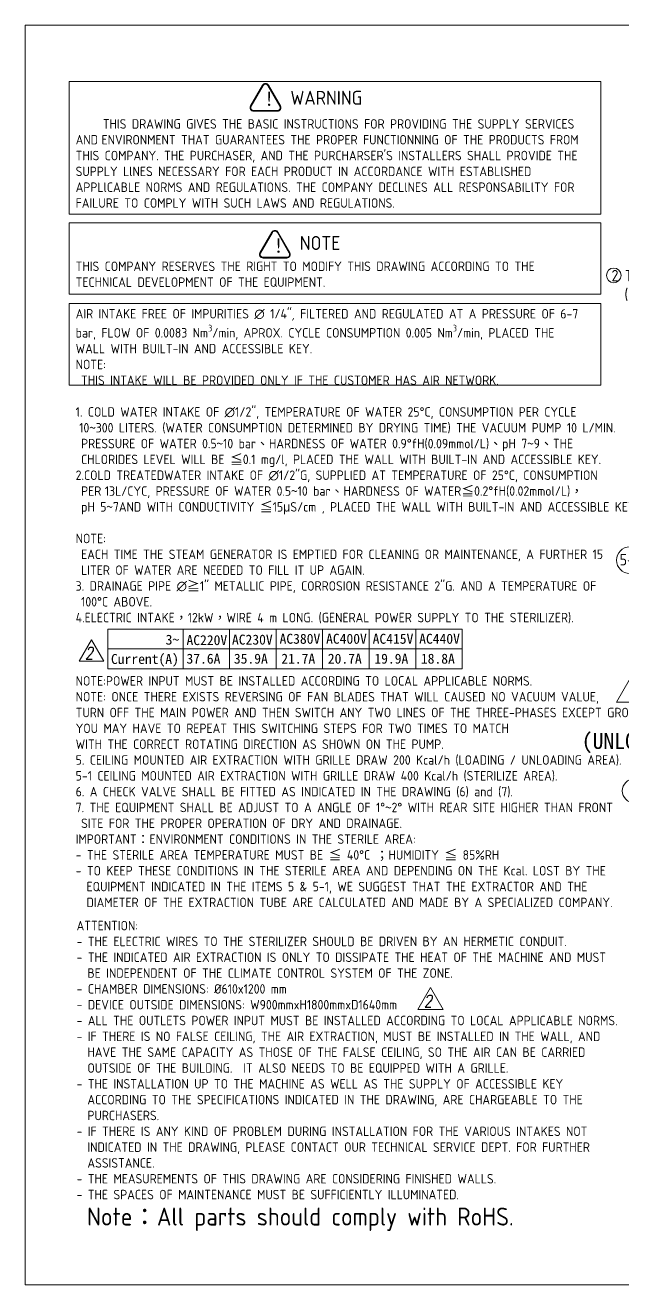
# Model space of a CAD drawing. Header units: millimetres. Extents: x -179594 to 13478, y -20517 to 22627.
# Drawn here: x 0 to 4494, y 0 to 9476 of the extents above; entities that cross this region are included whole.
import ezdxf

# ---------------------------------------------------------------- set-up
doc = ezdxf.new("R2010")
doc.units = ezdxf.units.MM
doc.header["$MEASUREMENT"] = 0
for name, color, linetype, lineweight in [('D', 3, 'Continuous', 13), ('F', 7, 'Continuous', 15), ('T', 4, 'Continuous', 15)]:
    doc.layers.add(name, color=color, linetype=linetype, lineweight=lineweight)
doc.styles.get("Standard").update_dxf_attribs({"font": 'KAIU.TTF'})
doc.styles.add('STU25', font='isocp2.shx')
doc.styles.add('Text', font='romans.shx', dxfattribs={"width": 0.8, "oblique": 10})

msp = doc.modelspace()

# ---------------------------------------------------------------- hatches: boundary and pattern name
at = {"layer": 'D'}
h = msp.add_hatch(color=11, dxfattribs=at)
edge = h.paths.add_edge_path(flags=16)
edge.add_line((1717.863472159359, 8834.658017024081), (1897.117338241405, 8834.658017024085))
edge.add_arc((1897.117338241405, 8855.658017024085), 21, 270, 389.9999999233397)
edge.add_line((1915.303871735012, 8866.158016999703), (1825.676938957286, 9021.396418777786))
edge.add_arc((1807.490405481281, 9010.896418783877), 21, 30.00000000024295, 149.9999999997571)
edge.add_line((1789.303871998309, 9021.396418777786), (1699.676938693989, 8866.158017048461))
edge.add_arc((1717.863472159359, 8855.658017024081), 21, 149.9999999229832, 270)
edge = h.paths.add_edge_path()
edge.add_line((1717.863472159359, 8829.408017024081), (1897.117338241405, 8829.408017024085))
edge.add_arc((1897.117338241405, 8855.658017024085), 26.25, 270, 389.9999999233397)
edge.add_line((1919.850505108352, 8868.783016993611), (1830.223572330749, 9024.021418771692))
edge.add_arc((1807.490405481281, 9010.896418783877), 26.25, 30.00000000024295, 149.9999999997571)
edge.add_line((1784.757238631935, 9024.021418783877), (1695.130305327616, 8868.783017054553))
edge.add_arc((1717.863472159359, 8855.658017024081), 26.25, 149.9999999229832, 270)
h = msp.add_hatch(color=11, dxfattribs=at)
edge = h.paths.add_edge_path(flags=16)
edge.add_line((1896.281396289398, 7916.570687950782), (1985.908329067124, 7761.332286172703))
edge.add_arc((1967.721795573518, 7750.832286197088), 21, -90, 29.999999923339715, ccw=False)
edge.add_line((1967.721795573518, 7729.832286197088), (1788.467929491471, 7729.832286197081))
edge.add_arc((1788.467929491471, 7750.832286197081), 21, 149.9999999229832, 270, ccw=False)
edge.add_line((1770.281396026101, 7761.332286221459), (1859.908329330421, 7916.570687950782))
edge.add_arc((1878.09486280997, 7906.070687950782), 21, 30.000000000242892, 149.9999999997571, ccw=False)
edge = h.paths.add_edge_path()
edge.add_line((1900.828029662861, 7919.19568794469), (1990.454962440464, 7763.957286166609))
edge.add_arc((1967.721795573518, 7750.832286197088), 26.25, -90, 29.999999923339715, ccw=False)
edge.add_line((1967.721795573518, 7724.582286197088), (1788.467929491471, 7724.582286197081))
edge.add_arc((1788.467929491471, 7750.832286197081), 26.25, 149.9999999229832, 270, ccw=False)
edge.add_line((1765.734762659728, 7763.957286227556), (1855.361695964169, 7919.195687956879))
edge.add_arc((1878.09486280997, 7906.070687950782), 26.25, 30.000000000242892, 149.9999999997571, ccw=False)

# ---------------------------------------------------------------- linework, layer by layer
at = {"layer": 'D', "color": 11}
for p, q in [((1784.757238631935, 9024.021418783877), (1695.130305327616, 8868.783017054553)), ((1789.303871998309, 9021.396418777786), (1699.676938693989, 8866.158017048461)), ((1825.676938957286, 9021.396418777786), (1915.303871735012, 8866.158016999703)), ((1830.223572330749, 9024.021418771692), (1919.850505108352, 8868.783016993611)), ((1717.863472159359, 8834.658017024081), (1897.117338241405, 8834.658017024085)), ((1717.863472159359, 8829.408017024081), (1897.117338241405, 8829.408017024085)), ((1855.361695964169, 7919.195687956879), (1765.734762659728, 7763.957286227556)), ((1859.908329330421, 7916.570687950782), (1770.281396026101, 7761.332286221459)), ((1896.281396289398, 7916.570687950782), (1985.908329067124, 7761.332286172703)), ((1900.828029662861, 7919.19568794469), (1990.454962440464, 7763.957286166609)), ((1788.467929491471, 7729.832286197081), (1967.721795573518, 7729.832286197088)), ((1788.467929491471, 7724.582286197081), (1967.721795573518, 7724.582286197088))]:
    msp.add_line(p, q, dxfattribs=at)
at = {"layer": 'D'}
for p, q in [((621.5389300649563, 4933.29482535834), (3286.87834237273, 4933.29482535834)), ((621.5389300649563, 4933.29482535834), (621.5389300649563, 4633.29482535834)), ((1186.87834237273, 4933.29482535834), (1186.87834237273, 4633.29482535834)), ((1536.87834237273, 4933.29482535834), (1536.87834237273, 4633.29482535834)), ((1886.87834237273, 4933.29482535834), (1886.87834237273, 4633.29482535834)), ((2236.87834237273, 4933.29482535834), (2236.87834237273, 4633.29482535834)), ((2586.87834237273, 4933.29482535834), (2586.87834237273, 4633.29482535834)), ((2936.87834237273, 4933.29482535834), (2936.87834237273, 4633.29482535834)), ((3286.87834237273, 4933.29482535834), (3286.87834237273, 4633.29482535834)), ((621.5389300649563, 4783.29482535834), (3286.87834237273, 4783.29482535834)), ((621.5389300649563, 4633.29482535834), (3286.87834237273, 4633.29482535834))]:
    msp.add_line(p, q, dxfattribs=at)
at = {"layer": 'D', "color": 11}
for points in [[(330.4416242604857, 9051.850185585376), (4328.33843886007, 9051.850185585376), (4328.33843886007, 8054.538056510272), (330.4416242604857, 8054.538056510272)], [(330.4416242603638, 7989.422338688404), (4328.33843886007, 7989.422338688404), (4328.338438860192, 7452.518048556857), (330.4416242604857, 7452.518048556842)], [(330.4416242603638, 7382.883731811308), (4328.338438860208, 7382.883731811294), (4328.338438860208, 6768.211873549257), (330.4416242604857, 6768.211873549276)]]:
    msp.add_lwpolyline(points, close=True, dxfattribs=at)
at = {"layer": 'D'}
for centre, radius in [((4426.614934201068, 7593.935586202606), 55), ((4546.670223334659, 5451.177008508712), 100), ((4580.656459890502, 3715.88831340996), 90)]:
    msp.add_circle(centre, radius, dxfattribs=at)
at = {"layer": 'D', "color": 11}
for centre, radius, start, end in [((1807.490405481281, 9010.896418783877), 26.25, 30.00000000024295, 149.9999999997571), ((1807.490405481281, 9010.896418783877), 21, 30.00000000024295, 149.9999999997571), ((1717.863472159359, 8855.658017024081), 26.25, 149.9999999229832, 270), ((1717.863472159359, 8855.658017024081), 21, 149.9999999229832, 270), ((1897.117338241405, 8855.658017024085), 26.25, 270, 29.99999992333971), ((1897.117338241405, 8855.658017024085), 21, 270, 29.99999992333971), ((1878.09486280997, 7906.070687950782), 26.25, 30.00000000024295, 149.9999999997571), ((1878.09486280997, 7906.070687950782), 21, 30.00000000024295, 149.9999999997571), ((1788.467929491471, 7750.832286197081), 26.25, 149.9999999229832, 270), ((1788.467929491471, 7750.832286197081), 21, 149.9999999229832, 270), ((1967.721795573518, 7750.832286197088), 26.25, 270, 29.99999992333971), ((1967.721795573518, 7750.832286197088), 21, 270, 29.99999992333971)]:
    msp.add_arc(centre, radius, start, end, dxfattribs=at)
at = {"layer": 'F', "color": 6}
msp.add_lwpolyline([(0, 9476), (0, 0), (13478, 0), (13478, 9476)], close=True, dxfattribs=at)
at = {"layer": 'F', "color": 7}
for points in [[(498.986664157173, 4852.949206964699), (405.4959113297969, 4691.018473029897), (592.4774169845491, 4691.018473029897)], [(4541.379790775455, 4548.797007943526), (4445.811465663114, 4383.267813254636), (4636.948115887913, 4383.267813254636)], [(3047.572393746443, 2236.823824184785), (2952.004068634102, 2071.294629495895), (3143.1407188589, 2071.294629495895)]]:
    msp.add_lwpolyline(points, close=True, dxfattribs=at)

# ---------------------------------------------------------------- texts
at = {"layer": 'D', "color": 11, "attachment_point": 1, "style": 'STU25'}
for s, insert, char_height in [('{\\f標楷體|b0|i0|c136|p65;!}', (1798.764192401357, 8974.430159832935), 105), ('WARNING', (1994.602344032518, 8982.566048049677), 105), ('\\P\\A1;     THIS DRAWING GIVES THE BASIC INSTRUCTIONS FOR PROVIDING THE SUPPLY SERVICES \\PAND\\F????.shx|c136; \\Fisocp2.shx|c136;ENVIRONMENT THAT GUARANTEES THE PROPER FUNCTIONNING OF THE PRODUCTS FROM \\PTHIS COMPANY. THE PURCHASER, AND THE PURCHARSER\'S INSTALLERS SHALL PROVIDE THE \\PSUPPLY LlNES NECESSARY FOR EACH PRODUCT IN ACCORDANCE WITH ESTABLlSHED \\PAPPLlCABLE NORMS AND REGULATIONS. THE COMPANY DECLlNES ALL RESPONSABILlTY FOR \\PFAILURE TO COMPLY WITH SUCH LAWS AND REGULATIONS.\\P\\P\\P\\PTHIS COMPANY RESERVES THE RIGHT TO MODIFY THIS DRAWING ACCORDING TO THE \\PTECHNICAL DEVELOPMENT OF THE EQUIPMENT.\\P\\PAIR INTAKE FREE OF IMPURITIES ∅ 1/4"\\fISOCP2|b0|i1|c0|p2;, \\Fisocp2.shx|c136;FILTERED AND REGULATED AT A PRESSURE OF 6-7 \\Pbar, FLOW OF 0.0083 Nm{\\H0.7x;\\S3^ ;}/min, APROX. CYCLE CONSUMPTION 0.005 Nm{\\H0.7x;\\S3^ ;}/min, PLACED THE \\PWALL WITH BUILT-IN AND ACCESSIBLE KEY.\\PNOTE:\\P THIS INTAKE WILL BE PROVIDED ONLY IF THE CUSTOMER HAS AIR NETWORK.\\P\\P1. COLD WATER INTAKE OF ∅1/2", TEMPERATURE OF WATER 25°C, CONSUMPTION PER CYCLE \\P\\F????.shx|c136; \\Fisocp2.shx|c136;10\\f標楷體|b0|i0|c136|p65;~\\Fisocp2.shx|c136;300 LITERS. (WATER CONSUMPTION DETERMINED BY DRYING TIME) THE VACUUM PUMP 10 L/MIN. \\P PRESSURE OF WATER 0.5\\f標楷體|b0|i0|c136|p65;~\\Fisocp2.shx|c136;10 bar\\f標楷體|b0|i0|c136|p65;、\\Fisocp2.shx|c136;HARDNESS OF WATER 0.9°fH(0.09mmol/L)\\f標楷體|b0|i0|c136|p65;、\\Fisocp2.shx|c136;pH 7\\f標楷體|b0|i0|c136|p65;~\\Fisocp2.shx|c136;9\\f標楷體|b0|i0|c136|p65;、\\Fisocp2.shx|c136;THE \\P CHLORIDES LEVEL WILL BE \\f標楷體|b0|i0|c136|p65;≦\\Fisocp2.shx|c136;0.1 mg/l, PLACED THE WALL WITH BUILT-IN AND ACCESSIBLE KEY.\\P2.COLD TREATEDWATER INTAKE OF ∅1/2"G, SUPPLIED AT TEMPERATURE OF 25°C, CONSUMPTION \\P PER\\F???.shx|c136; \\Fisocp2.shx|c136;13L/CYC, PRESSURE OF WATER 0.5\\f標楷體|b0|i0|c136|p65;~\\Fisocp2.shx|c136;10 bar\\f標楷體|b0|i0|c136|p65;、\\Fisocp2.shx|c136;HARDNESS OF WATER\\f標楷體|b0|i0|c136|p65;≦\\Fisocp2.shx|c136;0.2°fH(0.02mmol/L)\\f標楷體|b0|i0|c136|p65;，\\P\\Fisocp2.shx|c136; pH 5\\f標楷體|b0|i0|c136|p65;~\\Fisocp2.shx|c136;7AND WITH CONDUCTIVITY \\f標楷體|b0|i0|c136|p65;≦\\Fisocp2.shx|c136;15\\f新細明體|b0|i0|c136|p16;μ\\Fisocp2.shx|c136;S/cm , PLACED THE WALL WITH BUILT-IN AND ACCESSIBLE KEY.\\P\\PNOTE:\\P EACH TIME THE STEAM GENERATOR IS EMPTIED FOR CLEANING OR MAINTENANCE, A FURTHER 15 \\P LITER OF WATER ARE NEEDED TO FILL IT UP AGAIN.\\P3. DRAINAGE PIPE ∅\\f標楷體|b0|i0|c136|p65;≧\\Fisocp2.shx|c136;1" METALLIC PIPE, CORROSION RESISTANCE 2"G. AND A TEMPERATURE OF \\P 100°C ABOVE.\\P4.ELECTRIC INTAKE\\f標楷體|b0|i0|c136|p65;，\\Fisocp2.shx|c136;12kW\\f標楷體|b0|i0|c136|p65;，\\Fisocp2.shx|c136;WIRE 4 m LONG. (GENERAL POWER SUPPLY TO THE STERILIZER).\\P\\P\\P\\PNOTE:POWER INPUT MUST BE INSTALLED ACCORDING TO LOCAL APPLICABLE NORMS.\\PNOTE: ONCE THERE EXISTS REVERSING OF FAN BLADES THAT WILL CAUSED NO VACUUM VALUE, \\PTURN OFF THE MAIN POWER AND THEN SWITCH ANY TWO LINES OF THE THREE-PHASES EXCEPT GROUND LINE. \\PYOU MAY HAVE TO REPEAT THIS SWITCHING STEPS FOR TWO TIMES TO MATCH \\PWITH THE CORRECT ROTATING DIRECTION AS SHOWN ON THE PUMP. \\P5. CEILING MOUNTED AIR EXTRACTION WITH GRILLE DRAW 200 Kcal/h (LOADING / UNLOADING AREA).\\P5-1 CEILING MOUNTED AIR EXTRACTION WITH GRILLE DRAW 400 Kcal/h (STERILIZE AREA).\\P6. A CHECK VALVE SHALL BE FITTED AS INDICATED IN THE DRAWING (6) and (7).\\P7. THE EQUIPMENT SHALL BE ADJUST TO A ANGLE OF 1°\\f標楷體|b0|i0|c136|p65;~\\Fisocp2.shx|c136;2° WITH REAR SITE HIGHER THAN FRONT \\P SITE FOR THE PROPER OPERATION OF DRY AND DRAINAGE.\\PIMPORTANT\\f標楷體|b0|i0|c136|p65;：\\Fisocp2.shx|c136;ENVIRONMENT CONDITIONS IN THE STERILE AREA:\\P- THE STERILE AREA TEMPERATURE MUST BE \\f標楷體|b0|i0|c136|p65;≦\\Fisocp2.shx|c136; 40°C \\f標楷體|b0|i0|c136|p65;；\\Fisocp2.shx|c136;HUMIDITY \\f標楷體|b0|i0|c136|p65;≦\\Fisocp2.shx|c136; 85%RH\\P- TO KEEP THESE CONDITIONS IN THE STERILE AREA AND DEPENDING ON THE Kcal. LOST BY THE \\P  EQUIPMENT INDICATED IN THE ITEMS 5 & 5-1, WE SUGGEST THAT THE EXTRACTOR AND THE \\P  DIAMETER OF THE EXTRACTION TUBE ARE CALCULATED AND MADE BY A SPECIALIZED COMPANY.', (379.559300663097, 8888.048528165113), 71.4), ('{\\f標楷體|b0|i0|c136|p65;!}', (1869.368649733469, 7869.604429005936), 105), ('NOTE', (2065.206801364753, 7889.941228084137), 105), ('{\\C3;2 TREATEDWATER INTAKE\\P  (PIPE-END HIGH>600mm)}', (4409.616579783767, 7634.958039146732), 85), ('{\\C3;5-1 EXHAUST FAN MOTOR}', (4471.064567298163, 5497.502082324321), 85), ('{\\f標楷體|b0|i0|c136|p65;3~}', (1056.214476074603, 4890.689161653061), 75), ('{\\f標楷體|b0|i0|c136|p65;AC220V}', (1213.005182535869, 4887.330700684959), 75), ('{\\f標楷體|b0|i0|c136|p65;AC230V}', (1555.121929091825, 4891.344423756242), 75), ('{\\f標楷體|b0|i0|c136|p65;AC380V}', (1913.005182535869, 4897.530109947134), 75), ('{\\f標楷體|b0|i0|c136|p65;AC400V}', (2263.005182535869, 4897.530109947134), 75), ('{\\f標楷體|b0|i0|c136|p65;AC415V}', (2613.005182535869, 4897.530109947134), 75), ('{\\f標楷體|b0|i0|c136|p65;AC440V}', (2963.005182535869, 4897.530109947134), 75), ('{\\f標楷體|b0|i0|c136|p65;Current(A)}', (645.3473994028332, 4745.305645660608), 75), ('{\\f標楷體|b0|i0|c136|p65;37.6A}', (1212.889539112819, 4747.975423850623), 75), ('{\\f標楷體|b0|i0|c136|p65;35.9A}', (1569.353175554615, 4747.975423850623), 75), ('{\\f標楷體|b0|i0|c136|p65;21.7A}', (1925.908961253431, 4747.975423850623), 75), ('{\\f標楷體|b0|i0|c136|p65;20.7A}', (2275.908961253431, 4747.975423850623), 75), ('{\\f標楷體|b0|i0|c136|p65;19.9A}', (2625.908961253431, 4747.975423850623), 75), ('{\\f標楷體|b0|i0|c136|p65;18.8A}', (2975.908961253431, 4747.975423850623), 75), ('ATTENTION:\\P- THE ELECTRIC WIRES TO THE STERILIZER SHOULD BE DRIVEN BY AN HERMETIC CONDUIT.  \\P- THE INDICATED AIR EXTRACTION IS ONLY TO DISSIPATE THE HEAT OF THE MACHINE AND MUST \\P  BE INDEPENDENT OF THE CLIMATE CONTROL SYSTEM OF THE ZONE.\\P- CHAMBER DIMENSIONS: %%C610x1200 mm\\P- DEVICE OUTSIDE DIMENSIONS: W900mmxH1800mmxD1640mm\\P- ALL THE OUTLETS POWER INPUT MUST BE INSTALLED ACCORDING TO LOCAL APPLICABLE NORMS.\\P- IF THERE IS NO FALSE CEILING, THE AIR EXTRACTION, MUST BE INSTALLED IN THE WALL, AND \\P  HAVE THE SAME CAPACITY AS THOSE OF THE FALSE CEILING, SO THE AIR CAN BE CARRIED \\P  OUTSIDE OF THE BUILDING.  IT ALSO NEEDS TO BE EQUIPPED WITH A GRILLE.\\P- THE INSTALLATION UP TO THE MACHINE AS WELL AS THE SUPPLY OF ACCESSIBLE KEY \\P  ACCORDING TO THE SPECIFICATIONS INDICATED IN THE DRAWING, ARE CHARGEABLE TO THE \\P  PURCHASERS. \\P- IF THERE IS ANY KIND OF PROBLEM DURING INSTALLATION FOR THE VARIOUS INTAKES NOT \\P  INDICATED IN THE DRAWING, PLEASE CONTACT OUR TECHNICAL SERVICE DEPT. FOR FURTHER \\P  ASSISTANCE.\\P- THE MEASUREMENTS OF THIS DRAWING ARE CONSIDERING FINISHED WALLS.\\P- THE SPACES OF MAINTENANCE MUST BE SUFFICIENTLY ILLUMINATED.', (386.3412560324722, 2737.921478347354), 71.4)]:
    msp.add_mtext(s, dxfattribs=dict(at, insert=insert, char_height=char_height))
at = {"layer": 'D', "color": 11, "insert": (4185.266260719366, 4151.465660930586), "char_height": 120, "attachment_point": 1}
msp.add_mtext('{\\C3;(UNLOADING AREA)}', dxfattribs=at)
at = {"layer": 'D', "color": 0, "insert": (465.0892084481748, 580.7064342131996), "char_height": 135.0086692353641, "attachment_point": 1, "style": 'STU25'}
msp.add_mtext('Note{\\f標楷體|b0|i0|c136|p65;：}All parts should comply with RoHS.', dxfattribs=at)
at = {"layer": 'T', "lineweight": 20, "style": 'Text', "oblique": 10, "width": 0.8}
for height, p in [(90, (450.049140969249, 4707.491389672101)), (92, (2998.030329238041, 2087.69399599626))]:
    msp.add_text('2', height=height, dxfattribs=at).set_placement(p)

doc.saveas('drawing.dxf')
